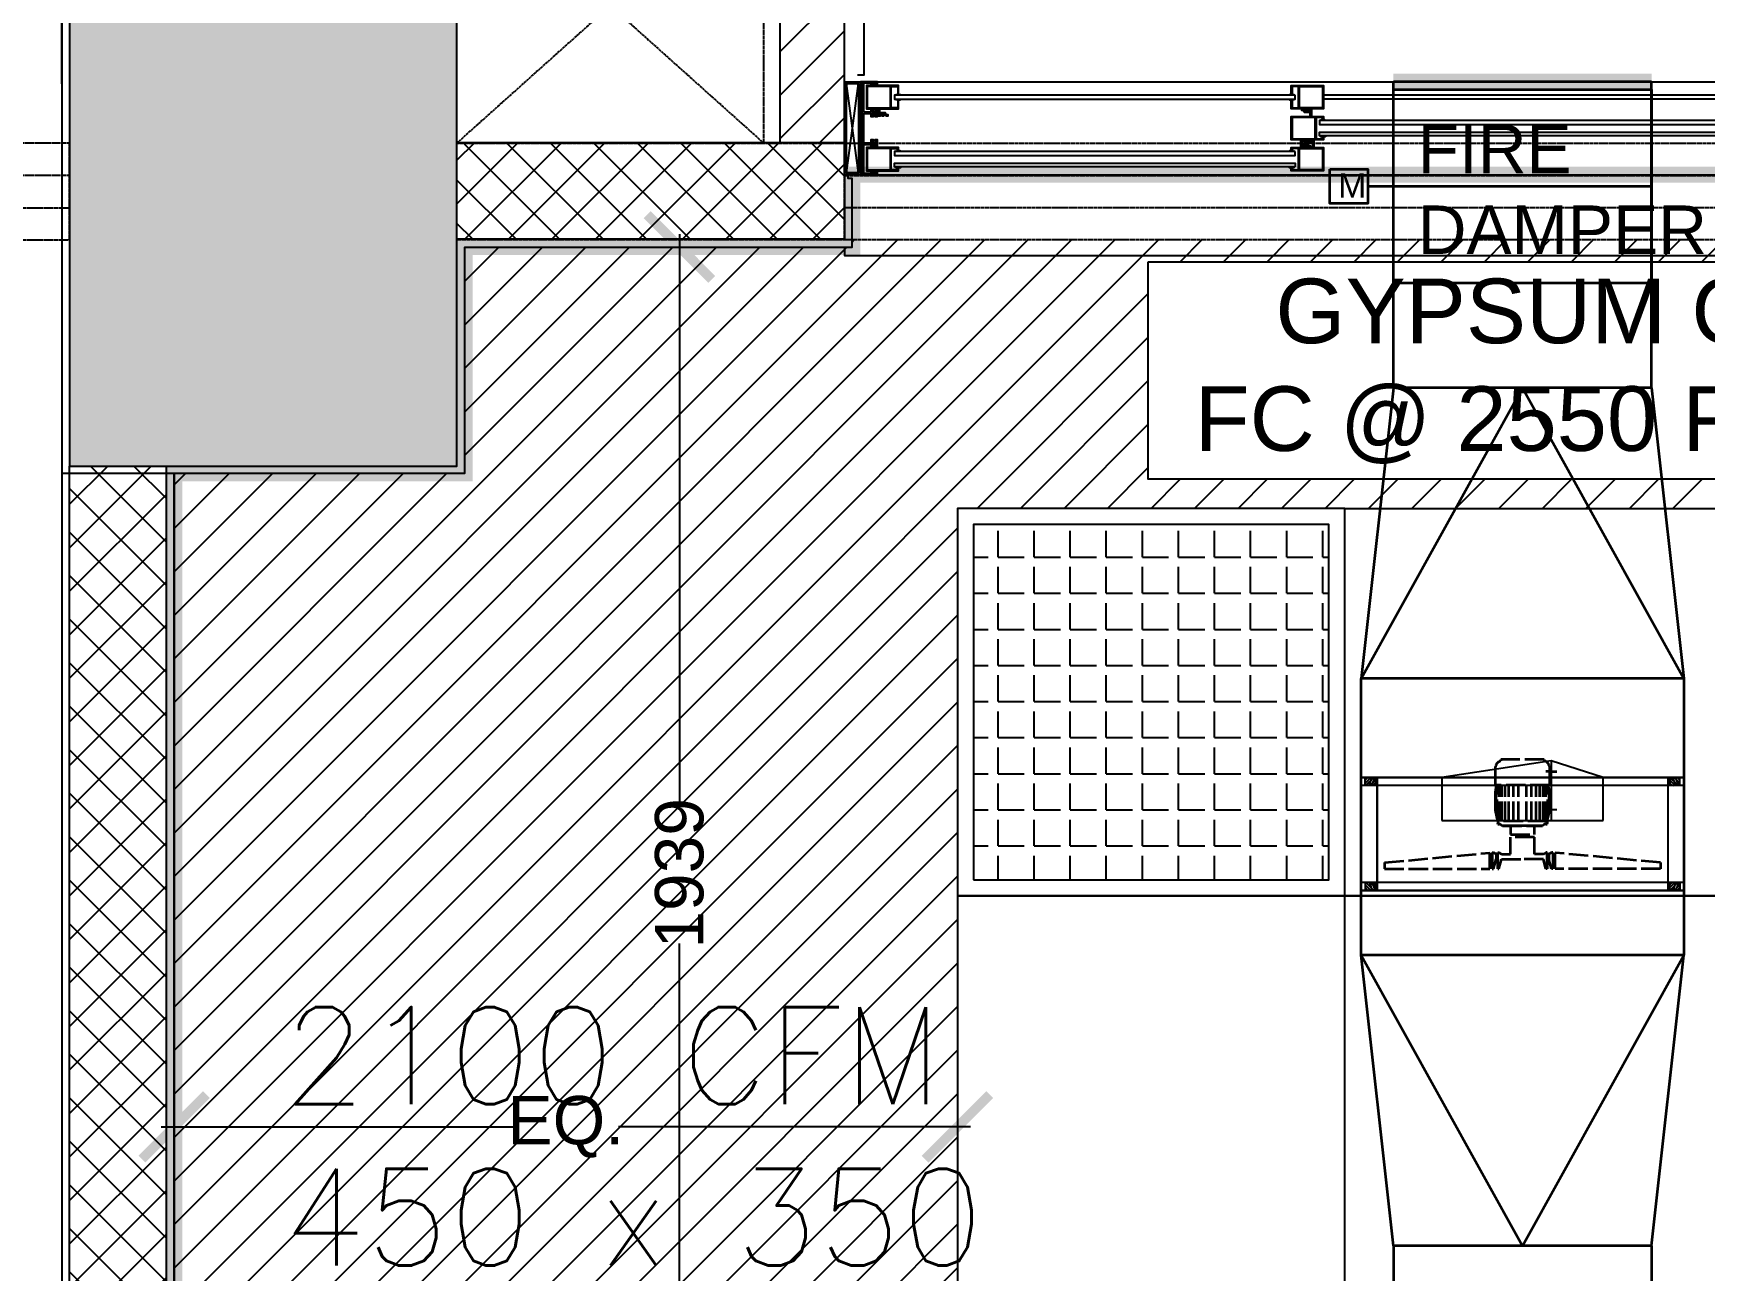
# Model space of a CAD drawing. Header units: millimetres. Extents: x -661525 to 498941, y 282148 to 1359693.
# Drawn here: x -253096 to -250508, y 674326 to 676241 of the extents above; entities that cross this region are included whole.
import ezdxf

# ---------------------------------------------------------------- set-up
doc = ezdxf.new("R2010")
doc.units = ezdxf.units.MM
doc.header["$LTSCALE"] = 2.5
doc.header["$PDMODE"] = 35
doc.header["$PDSIZE"] = 15
doc.linetypes.add('ACAD_ISO02W100', pattern=[15, 12, -3])
doc.linetypes.add('CENTER', pattern=[2, 1.25, -0.25, 0.25, -0.25])
doc.layers.get('0').update_dxf_attribs({"linetype": 'CONTINUOUS'})
doc.layers.get('DEFPOINTS').update_dxf_attribs({"linetype": 'CONTINUOUS'})
for name, color, linetype in [('A-ALU-SECTION', 11, 'CONTINUOUS'), ('A-ANNO-GRID', 5, 'CENTER'), ('A-COLS', 7, 'CONTINUOUS'), ('A-COLS-PATT', 252, 'CONTINUOUS'), ('A-ELEV', 8, 'CONTINUOUS'), ('A-ELEV-MEDM', 34, 'CONTINUOUS'), ('A-ELEV-THIN', 8, 'CONTINUOUS'), ('A-GLAZ', 5, 'CONTINUOUS'), ('A-WALL', 8, 'CONTINUOUS'), ('A-WALL-1', 8, 'CONTINUOUS'), ('A-WALL-2', 8, 'CONTINUOUS'), ('A-WALL-JAMB', 11, 'CONTINUOUS'), ('A-WALL-PATT-125', 8, 'CONTINUOUS'), ('A-WALL-PATT-150', 8, 'CONTINUOUS'), ('A-WALL-PLAS', 8, 'CONTINUOUS'), ('CEILING', 11, 'CONTINUOUS'), ('I-SECT', 3, 'CONTINUOUS'), ('v-ac ex.-fa fan', 91, 'CONTINUOUS'), ('v-ex. duct', 30, 'CONTINUOUS'), ('v-grill', 3, 'CONTINUOUS')]:
    doc.layers.add(name, color=color, linetype=linetype)
doc.layers.add('area', color=5, linetype='CONTINUOUS', plot=False)
for name, color, linetype, lineweight in [('V-ac fa duct', 51, 'CONTINUOUS', 35), ('v-ac fd', 1, 'CONTINUOUS', 35), ('v-ac smoke ex-fa fan', 1, 'CONTINUOUS', 35), ('V-ac-fa-ex fan', 92, 'CONTINUOUS', 35), ('VEMCPL-PA', 4, 'CONTINUOUS', 35), ('Wall - Stone Hatch', 252, 'CONTINUOUS', 13)]:
    doc.layers.add(name, color=color, linetype=linetype, lineweight=lineweight)
doc.styles.add('ARIAL', font='arial.ttf')
doc.styles.add('COMPLEX', font='complex.shx', dxfattribs={"width": 0.8})
doc.styles.add('ROMAND', font='ROMAND')
doc.styles.add('ROMANS', font='romans.shx', dxfattribs={"height": 125})
doc.linetypes.add('ZIGZAG', pattern='A,0.0001,-0.2,[131,ltypeshp.shx,S=0.2,R=0,X=-0.2,Y=0],-0.4,[131,ltypeshp.shx,S=0.2,R=180,X=0.2,Y=0],-0.2', length=0.8001)
doc.dimstyles.new('TICK100', dxfattribs={"dimtxt": 250, "dimasz": 200, "dimexe": 150, "dimexo": 10, "dimgap": 50, "dimtad": 0, "dimdec": 0, "dimrnd": 5, "dimzin": 1, "dimdsep": 46, "dimtxsty": 'COMPLEX', "dimblk1": 'ARCHTICK', "dimblk2": 'ARCHTICK', "dimsah": 1, "dimcen": 0.09375, "dimdle": 150, "dimclrd": 11, "dimclre": 11, "dimclrt": 7, "dimadec": 0, "dimazin": 0, "dimtfac": 1, "dimtdec": 0, "dimtofl": 0, "dimtmove": 0, "dimatfit": 3, "dimldrblk": 'OPEN90', "dimfxl": 1, "dimtolj": 1, "dimtzin": 1, "dimarcsym": 0})
pattern_1 = [(45, (95585.91, -106094.97), (-33.6759605, 33.6759605), []), (135, (95585.91, -106094.97), (-33.6759605, -33.6759605), [])]

# ---------------------------------------------------------------- blocks, each defined once
blk = doc.blocks.new('_ARCHTICK')
at = {"color": 0, "linetype": 'ByBlock', "const_width": 0.15}
blk.add_lwpolyline([(-0.5, -0.5), (0.5, 0.5)], dxfattribs=at)
blk = doc.blocks.new('*D352')
at = {"layer": 'DEFPOINTS', "color": 0, "transparency": 16777216}
for p in [(-245039.7, 676510.7), (-252889.7, 674954.6), (-245039.7, 674954.6)]:
    blk.add_point(p, dxfattribs=at)
at = {"layer": 'VEMCPL-PA', "color": 8, "lineweight": -2, "transparency": 16777216}
for p, q in [((-252889.7, 676410.7), (-252889.7, 676530.7)), ((-245039.7, 676410.7), (-245039.7, 676530.7)), ((-252909.7, 676510.7), (-249049.3, 676510.7)), ((-245019.7, 676510.7), (-248900.8, 676510.7))]:
    blk.add_line(p, q, dxfattribs=at)
at = {"layer": 'VEMCPL-PA', "color": 8, "lineweight": -2, "transparency": 16777216, "xscale": 40, "yscale": 40, "zscale": 40, "rotation": 180}
blk.add_blockref('_ARCHTICK', (-252889.7, 676510.7), dxfattribs=at)
at = {"layer": 'VEMCPL-PA', "color": 8, "lineweight": -2, "transparency": 16777216, "xscale": 40, "yscale": 40, "zscale": 40}
blk.add_blockref('_ARCHTICK', (-245039.7, 676510.7), dxfattribs=at)
at = {"layer": 'VEMCPL-PA', "color": 1, "transparency": 16777216, "insert": (-248975.1, 676510.7), "char_height": 50, "attachment_point": 5, "style": 'ARIAL'}
blk.add_mtext('\\A1;7850', dxfattribs=at)
blk = doc.blocks.new('key')
h = blk.add_hatch(color=252)
h.dxf.hatch_style = 1
h.paths.add_polyline_path([(3380141, 685893.5), (3379541, 685893.5), (3379541, 685093.5), (3380141, 685093.5)])
at = {"color": 252}
for points in [[(3380741, 685593.5), (3380741, 686143.5), (3379541, 686143.5), (3379541, 685893.5), (3379666, 685893.5), (3379666, 686018.5), (3380616, 686018.5), (3380616, 685593.5), (3380741, 685593.5)], [(3380141, 686018.5), (3380616, 685593.5), (3380141, 685593.5), (3380616, 686018.5)]]:
    blk.add_lwpolyline(points, dxfattribs=at)
for points in [[(3380141, 685893.5), (3379541, 685893.5), (3379541, 685093.5), (3380141, 685093.5)], [(3377316, 685443.5), (3379541, 685443.5), (3379541, 685593.5), (3377316, 685593.5)], [(3380741, 685443.5), (3380141, 685443.5), (3380141, 685593.5), (3380741, 685593.5)], [(3383541, 685443.5), (3380741, 685443.5), (3380741, 685593.5), (3383541, 685593.5)], [(3379541, 685543.5), (3377316, 685543.5), (3377316, 685493.5), (3379541, 685493.5)], [(3380741, 685543.5), (3383541, 685543.5), (3383541, 685493.5), (3380741, 685493.5)]]:
    blk.add_lwpolyline(points, close=True, dxfattribs=at)
blk = doc.blocks.new('*D460')
at = {"layer": 'CEILING', "color": 8, "lineweight": -2}
for p, q in [((-252897.7, 674548.3), (-252352.8, 674548.3)), ((-252877.7, 674551.2), (-252877.7, 674528.3)), ((-251644.7, 674548.3), (-252189.7, 674548.3)), ((-251664.7, 674551.2), (-251664.7, 674528.3))]:
    blk.add_line(p, q, dxfattribs=at)
at = {"layer": 'DEFPOINTS', "color": 0}
for p in [(-252877.7, 674551.2), (-251664.7, 674551.2), (-251664.7, 674548.3)]:
    blk.add_point(p, dxfattribs=at)
at = {"layer": 'CEILING', "color": 8, "lineweight": -2, "xscale": 100, "yscale": 100, "zscale": 100, "rotation": 180}
blk.add_blockref('_ARCHTICK', (-252877.7, 674548.3), dxfattribs=at)
at = {"layer": 'CEILING', "color": 8, "lineweight": -2, "xscale": 100, "yscale": 100, "zscale": 100}
blk.add_blockref('_ARCHTICK', (-251664.7, 674548.3), dxfattribs=at)
at = {"layer": 'CEILING', "color": 1, "insert": (-252271.2, 674548.3), "char_height": 75, "attachment_point": 5, "style": 'ARIAL'}
blk.add_mtext('\\A1;EQ.', dxfattribs=at)
blk = doc.blocks.new('*D462')
at = {"layer": 'CEILING', "color": 8, "lineweight": -2}
for p, q in [((-252095.1, 675930.2), (-252095.1, 675049.1)), ((-252127.7, 675910.2), (-252075.1, 675910.2)), ((-252095.1, 673951.3), (-252095.1, 674832.3)), ((-252127.7, 673971.3), (-252075.1, 673971.3))]:
    blk.add_line(p, q, dxfattribs=at)
at = {"layer": 'DEFPOINTS', "color": 0}
for p in [(-252127.7, 675910.2), (-252127.7, 673971.3), (-252095.1, 673971.3)]:
    blk.add_point(p, dxfattribs=at)
at = {"layer": 'CEILING', "color": 8, "lineweight": -2, "xscale": 100, "yscale": 100, "zscale": 100}
for p, rotation in [((-252095.1, 675910.2), 90), ((-252095.1, 673971.3), 270)]:
    blk.add_blockref('_ARCHTICK', p, dxfattribs=dict(at, rotation=rotation))
at = {"layer": 'CEILING', "color": 1, "insert": (-252095.1, 674940.7), "char_height": 75, "attachment_point": 5, "rotation": 90, "style": 'ARIAL'}
blk.add_mtext('\\A1;1939', dxfattribs=at)
blk = doc.blocks.new('LIGHTS')
at = {"layer": 'CEILING', "transparency": 33554687}
h = blk.add_hatch(dxfattribs=at)
h.set_pattern_fill('ANGLE', color=40, scale=8)
h.set_pattern_definition([(0, (-357159.19, 594292.36), (0, 55.88), [40.64, -15.24]), (90, (-357159.19, 594292.36), (-55.88, 3e-15), [40.64, -15.24])])
h.paths.add_polyline_path([(-357709.2, 594292.4), (-357159.2, 594292.4), (-357159.2, 594842.4), (-357709.2, 594842.4)])
at = {"layer": 'CEILING', "color": 40}
for points in [[(-357734.2, 594267.4), (-357134.2, 594267.4), (-357134.2, 594867.4), (-357734.2, 594867.4)], [(-357709.2, 594292.4), (-357159.2, 594292.4), (-357159.2, 594842.4), (-357709.2, 594842.4)]]:
    blk.add_lwpolyline(points, close=True, dxfattribs=at)
blk = doc.blocks.new('w02-144')
at = {"layer": 'Wall - Stone Hatch'}
h = blk.add_hatch(dxfattribs=at)
h.set_pattern_fill('ANSI36', color=8, scale=0.8, style=0)
h.set_pattern_definition([(45, (314442.9868, 1020337.6334), (1.3470384, 4.9391409), [6.35, -1.27, 0, -1.27])])
h.paths.add_polyline_path([(317590.8, 1012096.7), (317590.8, 1012234.7), (317571.8, 1012234.7), (317571.8, 1012096.7)], flags=16)
h.paths.add_polyline_path([(317593.8, 1012093.7), (317593.8, 1012237.7), (317568.8, 1012237.7), (317568.8, 1012093.7)])
at = {"layer": 'A-ALU-SECTION', "color": 8}
for points in [[(317652.8, 1012227), (317651.4, 1012227), (317651.4, 1012230.3), (317641.4, 1012230.3), (317641.4, 1012197.1), (317651.4, 1012197.1), (317651.4, 1012200.3), (317652.8, 1012200.3), (317652.8, 1012195.7), (317602.8, 1012195.7), (317602.8, 1012231.7), (317652.8, 1012231.7), (317652.8, 1012227)], [(317640, 1012197.1), (317604.2, 1012197.1), (317604.2, 1012230.3), (317640, 1012230.3), (317640, 1012197.1)], [(318260.8, 1012227), (318262.2, 1012227), (318262.2, 1012230.3), (318272.2, 1012230.3), (318272.2, 1012197.1), (318262.2, 1012197.1), (318262.2, 1012200.3), (318260.8, 1012200.3), (318260.8, 1012195.7), (318294.1, 1012195.7), (318294.1, 1012189.5), (318285.2, 1012189.5), (318283.2, 1012186.5), (318281, 1012186.5), (318281, 1012184.7), (318284.2, 1012184.7), (318286.2, 1012187.7), (318287.9, 1012187.7), (318287.9, 1012184.7), (318290.7, 1012184.7), (318290.7, 1012186.5), (318289.7, 1012186.5), (318289.7, 1012187.7), (318294.1, 1012187.7), (318294.1, 1012186.5), (318292.7, 1012186.5), (318292.7, 1012184.7), (318295.9, 1012184.7), (318295.9, 1012195.7), (318310.8, 1012195.7), (318310.8, 1012231.7), (318260.8, 1012231.7), (318260.8, 1012227)], [(318273.6, 1012197.1), (318309.4, 1012197.1), (318309.4, 1012230.3), (318273.6, 1012230.3), (318273.6, 1012197.1)], [(318310.8, 1012152.3), (318309.4, 1012152.3), (318309.4, 1012149.1), (318299.4, 1012149.1), (318299.4, 1012182.3), (318309.4, 1012182.3), (318309.4, 1012179), (318310.8, 1012179), (318310.8, 1012183.7), (318277.5, 1012183.7), (318277.5, 1012189.9), (318286.3, 1012189.9), (318288.3, 1012192.9), (318290.6, 1012192.9), (318290.6, 1012194.7), (318287.3, 1012194.7), (318285.3, 1012191.7), (318283.7, 1012191.7), (318283.7, 1012194.7), (318280.9, 1012194.7), (318280.9, 1012192.9), (318281.9, 1012192.9), (318281.9, 1012191.7), (318277.5, 1012191.7), (318277.5, 1012192.9), (318278.9, 1012192.9), (318278.9, 1012194.7), (318275.7, 1012194.7), (318275.7, 1012183.7), (318260.8, 1012183.7), (318260.8, 1012147.7), (318290.2, 1012147.7), (318290.2, 1012141.5), (318281.4, 1012141.5), (318279.4, 1012138.5), (318277.1, 1012138.5), (318277.1, 1012136.7), (318280.3, 1012136.7), (318282.3, 1012139.7), (318284, 1012139.7), (318284, 1012136.7), (318286.8, 1012136.7), (318286.8, 1012138.5), (318285.8, 1012138.5), (318285.8, 1012139.7), (318290.2, 1012139.7), (318290.2, 1012138.5), (318288.8, 1012138.5), (318288.8, 1012136.7), (318292, 1012136.7), (318292, 1012147.7), (318310.8, 1012147.7), (318310.8, 1012152.3)], [(318298, 1012149.1), (318262.2, 1012149.1), (318262.2, 1012182.3), (318298, 1012182.3), (318298, 1012149.1)], [(317652.8, 1012122), (317651.4, 1012122), (317651.4, 1012134.3), (317641.4, 1012134.3), (317641.4, 1012101.1), (317651.4, 1012101.1), (317651.4, 1012113.3), (317652.8, 1012113.3), (317652.8, 1012099.7), (317602.8, 1012099.7), (317602.8, 1012135.7), (317621.6, 1012135.7), (317621.6, 1012146.7), (317624.8, 1012146.7), (317624.8, 1012144.9), (317623.4, 1012144.9), (317623.4, 1012143.7), (317627.8, 1012143.7), (317627.8, 1012144.9), (317626.8, 1012144.9), (317626.8, 1012146.7), (317629.6, 1012146.7), (317629.6, 1012143.7), (317631.2, 1012143.7), (317633.2, 1012146.7), (317636.5, 1012146.7), (317636.5, 1012144.9), (317634.2, 1012144.9), (317632.2, 1012141.9), (317623.4, 1012141.9), (317623.4, 1012135.7), (317652.8, 1012135.7), (317652.8, 1012122)], [(317640, 1012101.1), (317604.2, 1012101.1), (317604.2, 1012134.3), (317640, 1012134.3), (317640, 1012101.1)], [(318260.8, 1012122), (318262.2, 1012122), (318262.2, 1012134.3), (318272.2, 1012134.3), (318272.2, 1012101.1), (318262.2, 1012101.1), (318262.2, 1012113.3), (318260.8, 1012113.3), (318260.8, 1012099.7), (318310.8, 1012099.7), (318310.8, 1012135.7), (318260.8, 1012135.7), (318260.8, 1012122)], [(318273.6, 1012101.1), (318309.4, 1012101.1), (318309.4, 1012134.3), (318273.6, 1012134.3), (318273.6, 1012101.1)]]:
    blk.add_lwpolyline(points, dxfattribs=at)
blk.add_lwpolyline([(318267, 1012114.7), (317646.6, 1012114.7), (317646.6, 1012120.7), (318267, 1012120.7)], close=True, dxfattribs=at)
at = {"layer": 'A-ELEV-MEDM', "color": 8}
for centre, start, end in [((317649.4, 1012225.7), 359.7081, 180.2928), ((317652.1, 1012225.7), 359.1234, 180.8775), ((317654.8, 1012225.7), 359.1234, 180.8775), ((318258.8, 1012225.7), 359.1225, 180.8766), ((318261.5, 1012225.7), 359.1225, 180.8766), ((318264.2, 1012225.7), 359.7072, 180.2919), ((317649.4, 1012201.7), 179.7081, 0.2928), ((317652.1, 1012201.7), 179.1234, 0.8775), ((317654.8, 1012201.7), 179.1234, 0.8775), ((318258.8, 1012201.7), 179.1225, 0.8766), ((318261.5, 1012201.7), 179.1225, 0.8766), ((318264.2, 1012201.7), 179.7072, 0.2919), ((318307.4, 1012177.7), 359.7081, 180.2928), ((318310.1, 1012177.7), 359.1234, 180.8775), ((318312.8, 1012177.7), 359.1234, 180.8775), ((318307.4, 1012153.7), 179.7081, 0.2928), ((318310.1, 1012153.7), 179.1234, 0.8775), ((318312.8, 1012153.7), 179.1234, 0.8775), ((317649.4, 1012120.6), 359.7081, 180.2928), ((317652.1, 1012120.7), 359.1234, 180.8775), ((317654.8, 1012120.7), 359.1234, 180.8775), ((318258.8, 1012120.7), 359.1225, 180.8766), ((318261.5, 1012120.7), 359.1225, 180.8766), ((318264.2, 1012120.6), 359.7072, 180.2919), ((317649.4, 1012114.7), 179.7072, 0.2919), ((317652.1, 1012114.7), 179.1225, 0.8766), ((317654.8, 1012114.7), 179.1225, 0.8766), ((318258.8, 1012114.7), 179.1234, 0.8775), ((318261.5, 1012114.7), 179.1234, 0.8775), ((318264.2, 1012114.7), 179.7081, 0.2928)]:
    blk.add_arc(centre, 1.34, start, end, dxfattribs=at)
at = {"layer": 'A-ELEV-THIN', "color": 8}
for p, q in [((317590.8, 1012234.7), (317571.8, 1012096.7)), ((317571.8, 1012234.7), (317590.8, 1012096.7)), ((317619.8, 1012237.7), (320317.8, 1012237.7)), ((319626.8, 1012120.7), (318310.8, 1012120.7)), ((319626.8, 1012114.7), (318310.8, 1012114.7)), ((317619.8, 1012093.7), (320317.8, 1012093.7))]:
    blk.add_line(p, q, dxfattribs=at)
at = {"layer": 'A-GLAZ', "color": 4}
for points in [[(318267, 1012225.7), (317646.6, 1012225.7), (317646.6, 1012219.7), (318267, 1012219.7)], [(318267, 1012201.7), (317646.6, 1012201.7), (317646.6, 1012207.7), (318267, 1012207.7)], [(318925, 1012177.7), (318304.6, 1012177.7), (318304.6, 1012171.7), (318925, 1012171.7)], [(318925, 1012153.7), (318304.6, 1012153.7), (318304.6, 1012159.7), (318925, 1012159.7)]]:
    blk.add_lwpolyline(points, close=True, dxfattribs=at)
at = {"layer": 'A-WALL-JAMB', "color": 8}
blk.add_lwpolyline([(317593.8, 1012093.7), (317593.8, 1012237.7), (317568.8, 1012237.7), (317568.8, 1012093.7), (317593.8, 1012093.7)], dxfattribs=at)
blk.add_lwpolyline([(317590.8, 1012096.7), (317590.8, 1012234.7), (317571.8, 1012234.7), (317571.8, 1012096.7)], close=True, dxfattribs=at)
at = {"layer": 'I-SECT', "color": 8}
blk.add_lwpolyline([(317598.8, 1012140.7), (317598.8, 1012095.7), (317609.8, 1012095.7), (317609.8, 1012099.7), (317613.8, 1012099.7), (317613.8, 1012097.7), (317611.8, 1012097.7), (317611.8, 1012095.7), (317617.8, 1012095.7), (317617.8, 1012097.7), (317615.8, 1012097.7), (317615.8, 1012099.7), (317619.8, 1012099.7), (317619.8, 1012093.7), (317593.8, 1012093.7), (317593.8, 1012095.7), (317596.8, 1012095.7), (317596.8, 1012140.7), (317593.8, 1012140.7), (317593.8, 1012142.7), (317596.8, 1012142.7), (317596.8, 1012188.7), (317593.8, 1012188.7), (317593.8, 1012190.7), (317596.8, 1012190.7), (317596.8, 1012235.7), (317593.8, 1012235.7), (317593.8, 1012237.7), (317619.8, 1012237.7), (317619.8, 1012231.7), (317615.8, 1012231.7), (317615.8, 1012233.7), (317617.8, 1012233.7), (317617.8, 1012235.7), (317611.8, 1012235.7), (317611.8, 1012233.7), (317613.8, 1012233.7), (317613.8, 1012231.7), (317609.8, 1012231.7), (317609.8, 1012235.7), (317598.8, 1012235.7), (317598.8, 1012190.7), (317609.8, 1012190.7), (317609.8, 1012195.7), (317613.8, 1012195.7), (317613.8, 1012193.7), (317611.8, 1012193.7), (317611.8, 1012190.7), (317617.8, 1012190.7), (317617.8, 1012193.7), (317615.8, 1012193.7), (317615.8, 1012195.7), (317619.8, 1012195.7), (317619.8, 1012183.7), (317615.8, 1012183.7), (317615.8, 1012185.7), (317617.8, 1012185.7), (317617.8, 1012188.7), (317611.8, 1012188.7), (317611.8, 1012185.7), (317613.8, 1012185.7), (317613.8, 1012183.7), (317609.8, 1012183.7), (317609.8, 1012188.7), (317598.8, 1012188.7), (317598.8, 1012142.7), (317609.8, 1012142.7), (317609.8, 1012147.7), (317613.8, 1012147.7), (317613.8, 1012145.7), (317611.8, 1012145.7), (317611.8, 1012142.7), (317617.8, 1012142.7), (317617.8, 1012145.7), (317615.8, 1012145.7), (317615.8, 1012147.7), (317619.8, 1012147.7), (317619.8, 1012135.7), (317615.8, 1012135.7), (317615.8, 1012137.7), (317617.8, 1012137.7), (317617.8, 1012140.7), (317611.8, 1012140.7), (317611.8, 1012137.7), (317613.8, 1012137.7), (317613.8, 1012135.7), (317609.8, 1012135.7), (317609.8, 1012140.7), (317598.8, 1012140.7)], dxfattribs=at)
blk = doc.blocks.new('fa 450mm')
at = {"layer": 'v-ac ex.-fa fan', "linetype": 'Continuous', "ltscale": 0.2}
for p, q in [((0, 0), (-169.7, -25.8)), ((80.6, -25.7), (0, 0)), ((0, 0), (0, -92.4)), ((-169.7, -25.8), (-169.7, -92.4)), ((80.6, -92.4), (80.6, -25.7)), ((0, -75.6), (8.5, -75.6)), ((-169.7, -92.4), (80.6, -92.4))]:
    blk.add_line(p, q, dxfattribs=at)
at = {"layer": 'v-ac ex.-fa fan'}
for p, q in [((-294.6, -25.8), (205.4, -25.7)), ((205.4, -25.7), (-294.6, -25.8)), ((205.4, -25.7), (-294.6, -25.7)), ((-294.6, -36.9), (-294.6, -25.8)), ((-288.2, -30.1), (-283.9, -25.7)), ((-288.2, -34.5), (-279.4, -25.7)), ((-288.2, -38.2), (-288.2, -25.7)), ((-288.2, -38.2), (-288.2, -25.7)), ((-288.2, -25.7), (-272.7, -25.7)), ((-286.1, -36.9), (-275, -25.7)), ((-281.7, -36.9), (-277.2, -25.7)), ((-277.2, -36.9), (-272.8, -25.7)), ((-272.7, -25.7), (-272.7, -38.2)), ((-269.6, -25.7), (-269.6, -200.8)), ((-269.6, -200.8), (-269.6, -25.7)), ((-269.6, -25.7), (-269.6, -25.7)), ((180.4, -25.7), (180.4, -200.8)), ((180.4, -25.7), (180.4, -25.7)), ((199.1, -25.7), (183.5, -25.7)), ((183.5, -25.7), (183.5, -38.2)), ((194.8, -36.9), (183.6, -25.7)), ((192.5, -36.9), (188.1, -25.7)), ((199.1, -34.5), (190.3, -25.7)), ((197, -36.9), (192.6, -25.7)), ((199.1, -30.1), (194.8, -25.7)), ((199.1, -38.2), (199.1, -25.7)), ((199.1, -38.2), (199.1, -25.7)), ((205.4, -36.9), (205.4, -25.8)), ((205.4, -38.2), (-294.6, -38.2)), ((-294.5, -36.9), (-294.5, -38.2)), ((-287.5, -38.2), (-286.1, -36.9)), ((-283, -38.2), (-281.7, -36.9)), ((-280.8, -38.2), (-279.5, -36.9)), ((-279.5, -36.9), (-272.7, -30.1)), ((-278.6, -38.2), (-277.2, -36.9)), ((-276.4, -38.2), (-275, -36.9)), ((-275, -36.9), (-272.7, -34.5)), ((190.3, -36.9), (183.5, -30.1)), ((185.9, -36.9), (183.5, -34.5)), ((187.2, -38.2), (185.9, -36.9)), ((189.5, -38.2), (194.8, -36.9)), ((191.7, -38.2), (190.3, -36.9)), ((193.9, -38.2), (192.5, -36.9)), ((198.4, -38.2), (197, -36.9)), ((205.4, -36.9), (205.4, -38.2)), ((205.4, -188.3), (-294.6, -188.3)), ((-294.6, -189.6), (-294.6, -200.8)), ((-294.6, -200.8), (205.4, -200.8)), ((205.4, -200.8), (-294.6, -200.8)), ((205.4, -200.8), (-294.6, -200.8)), ((-294.5, -189.6), (-294.5, -188.3)), ((-288.2, -188.3), (-288.2, -200.8)), ((-288.2, -188.3), (-288.2, -200.8)), ((-288.2, -192), (-279.4, -200.8)), ((-288.2, -196.4), (-283.9, -200.8)), ((-288.2, -200.8), (-272.7, -200.8)), ((-287.5, -188.3), (-286.1, -189.6)), ((-286.1, -189.6), (-275, -200.8)), ((-283, -188.3), (-281.7, -189.6)), ((-281.7, -189.6), (-277.2, -200.8)), ((-280.8, -188.3), (-279.5, -189.6)), ((-279.5, -189.6), (-272.7, -196.4)), ((-278.6, -188.3), (-277.2, -189.6)), ((-277.2, -189.6), (-272.8, -200.8)), ((-276.4, -188.3), (-275, -189.6)), ((-275, -189.6), (-272.7, -192)), ((-272.7, -200.8), (-272.7, -188.3)), ((-269.6, -200.8), (-269.6, -200.8)), ((180.4, -200.8), (180.4, -200.8)), ((183.5, -200.8), (183.5, -188.3)), ((190.3, -189.6), (183.5, -196.4)), ((185.9, -189.6), (183.5, -192)), ((199.1, -200.8), (183.5, -200.8)), ((194.8, -189.6), (183.6, -200.8)), ((187.2, -188.3), (185.9, -189.6)), ((192.5, -189.6), (188.1, -200.8)), ((189.5, -188.3), (194.8, -189.6)), ((191.7, -188.3), (190.3, -189.6)), ((199.1, -192), (190.3, -200.8)), ((193.9, -188.3), (192.5, -189.6)), ((197, -189.6), (192.6, -200.8)), ((199.1, -196.4), (194.8, -200.8)), ((198.4, -188.3), (197, -189.6)), ((199.1, -188.3), (199.1, -200.8)), ((199.1, -188.3), (199.1, -200.8)), ((205.4, -189.6), (205.4, -188.3)), ((205.4, -189.6), (205.4, -200.8))]:
    blk.add_line(p, q, dxfattribs=at)
at = {"layer": 'v-ac smoke ex-fa fan', "color": 5, "linetype": 'ACAD_ISO02W100'}
for p, q in [((-78.2, 1.9), (-78.2, 0)), ((-11, 1.9), (-78.2, 1.9)), ((-11, 1.9), (-78.2, 1.9)), ((-11, 1.9), (-11, 0)), ((-86.6, -37.8), (-86.6, -9.6)), ((-2.5, -37.8), (-2.5, -9.6)), ((-86.6, -48.8), (-84.6, -37.8)), ((-2.5, -37.8), (-86.6, -37.8)), ((-86.6, -76.4), (-86.6, -48.8)), ((-86.6, -76.4), (-86.6, -48.8)), ((-2.5, -48.8), (-4.6, -37.8)), ((-2.5, -76.4), (-2.5, -48.8)), ((-2.5, -76.4), (-2.5, -48.8)), ((-82.9, -93.3), (-86.6, -76.4)), ((-6.3, -93.3), (-2.5, -76.4)), ((-82.9, -93.3), (-82.9, -97.1)), ((-6.3, -93.3), (-82.9, -93.3)), ((-82.9, -97.1), (-80.2, -97.1)), ((-82.9, -97.1), (-80.2, -97.1)), ((-82.7, -97.1), (-80.4, -97.1)), ((-82.7, -97.1), (-80.4, -97.1)), ((-82.7, -98.1), (-82.7, -97.2)), ((-82.7, -98.1), (-82.7, -97.2)), ((-82.4, -98.2), (-80.7, -98.2)), ((-82.1, -98.1), (-82.1, -97.2)), ((-81, -98.1), (-81, -97.2)), ((-80.4, -98.1), (-80.4, -97.2)), ((-80.2, -97.1), (-75.8, -100.8)), ((-75.8, -100.8), (-13.4, -100.8)), ((-13.4, -100.8), (-75.8, -100.8)), ((-25.8, -100.8), (-63.4, -100.8)), ((-63.4, -100.8), (-63.4, -114.4)), ((-25.8, -114.4), (-25.8, -100.8)), ((-9, -97.1), (-13.4, -100.8)), ((-6.3, -97.1), (-9, -97.1)), ((-6.5, -97.1), (-8.7, -97.1)), ((-6.5, -97.1), (-8.7, -97.1)), ((-8.7, -98.1), (-8.7, -97.2)), ((-6.8, -98.2), (-8.5, -98.2)), ((-8.2, -98.1), (-8.2, -97.2)), ((-7.1, -98.1), (-7.1, -97.2)), ((-6.5, -98.1), (-6.5, -97.2)), ((-6.5, -98.1), (-6.5, -97.2)), ((-6.3, -93.3), (-6.3, -97.1)), ((-63.4, -114.4), (-25.8, -114.4)), ((-63.4, -144.7), (-63.4, -118.2)), ((-25.8, -118.2), (-63.4, -118.2)), ((-54, -118.2), (-54, -114.4)), ((-25.8, -118.2), (-44.6, -118.2)), ((-25.8, -118.2), (-44.6, -118.2)), ((-35.2, -118.2), (-35.2, -114.4)), ((-25.8, -144.7), (-25.8, -118.2)), ((-258.4, -157.7), (-95.3, -142.4)), ((-95.3, -167.3), (-95.3, -142.4)), ((-95.3, -145.7), (-91.5, -145.7)), ((-91.5, -154.3), (-95.3, -154.3)), ((-91.5, -142.1), (-89.3, -142.1)), ((-91.5, -142.1), (-89.3, -142.1)), ((-91.5, -142.1), (-89.3, -142.1)), ((-91.5, -142.1), (-91.5, -167.3)), ((-85.5, -144.7), (-89.3, -142.1)), ((-89.3, -167.3), (-85.5, -152.2)), ((-82.9, -154.3), (-85.9, -154.3)), ((-85.5, -144.7), (-85.5, -152.2)), ((-85.5, -145.7), (-83.2, -145.7)), ((-83.2, -144.7), (-82.9, -142.1)), ((-83.2, -144.7), (-83.2, -152.2)), ((-83.2, -152.2), (-82.9, -167.3)), ((-82.9, -142.1), (-81, -142.1)), ((-82.9, -142.1), (-81, -142.1)), ((-82.9, -142.1), (-81, -142.1)), ((-82.9, -167.3), (-82.9, -142.1)), ((-77.2, -144.7), (-81, -142.1)), ((-81, -167.3), (-77.2, -152.2)), ((-77.2, -144.7), (-63.4, -144.7)), ((-77.2, -152.2), (-44.6, -152.2)), ((-11.9, -152.2), (-44.6, -152.2)), ((-11.9, -144.7), (-25.8, -144.7)), ((-11.9, -144.7), (-8.2, -142.1)), ((-8.2, -167.3), (-11.9, -152.2)), ((-6.3, -142.1), (-8.2, -142.1)), ((-6.3, -142.1), (-8.2, -142.1)), ((-6.3, -142.1), (-8.2, -142.1)), ((-6.3, -167.3), (-6.3, -142.1)), ((-5.9, -144.7), (-6.3, -142.1)), ((-5.9, -152.2), (-6.3, -167.3)), ((-6.3, -154.3), (-3.3, -154.3)), ((-5.9, -144.7), (-5.9, -152.2)), ((-3.6, -145.7), (-5.9, -145.7)), ((-3.6, -144.7), (0.1, -142.1)), ((-3.6, -144.7), (-3.6, -152.2)), ((0.1, -167.3), (-3.6, -152.2)), ((2.4, -142.1), (0.1, -142.1)), ((2.4, -142.1), (0.1, -142.1)), ((2.4, -142.1), (0.1, -142.1)), ((2.4, -142.1), (2.4, -167.3)), ((6.2, -145.7), (2.4, -145.7)), ((2.4, -154.3), (6.2, -154.3)), ((169.3, -157.7), (6.2, -142.4)), ((6.2, -167.3), (6.2, -142.4)), ((-258.4, -157.7), (-258.4, -167.3)), ((-258.4, -167.3), (-95.3, -167.3)), ((-91.5, -167.3), (-89.3, -167.3)), ((-82.9, -167.3), (-81, -167.3)), ((-6.3, -167.3), (-8.2, -167.3)), ((2.4, -167.3), (0.1, -167.3)), ((169.3, -167.3), (6.2, -167.3)), ((169.3, -157.7), (169.3, -167.3))]:
    blk.add_line(p, q, dxfattribs=at)
at = {"layer": 'v-ac smoke ex-fa fan', "color": 2, "linetype": 'Continuous', "ltscale": 0.2}
for p, q in [((0, -16.6), (-8.5, -16.6)), ((0, -16.6), (8.5, -16.6)), ((0, -75.6), (-8.5, -75.6))]:
    blk.add_line(p, q, dxfattribs=at)
at = {"layer": 'v-ac smoke ex-fa fan', "color": 8, "linetype": 'ACAD_ISO02W100'}
for p, q in [((-85.6, -80.9), (-85.6, -43.5)), ((-83.6, -89.9), (-83.6, -37.8)), ((-80.6, -93.3), (-80.6, -37.8)), ((-76.6, -93.3), (-76.6, -37.8)), ((-71.6, -93.3), (-71.6, -37.8)), ((-65.6, -93.3), (-65.6, -37.8)), ((-58.6, -93.3), (-58.6, -37.8)), ((-50.6, -93.3), (-50.6, -37.8)), ((-38.6, -93.3), (-38.6, -37.8)), ((-30.5, -93.3), (-30.5, -37.8)), ((-23.5, -93.3), (-23.5, -37.8)), ((-17.5, -93.3), (-17.5, -37.8)), ((-12.5, -93.3), (-12.5, -37.8)), ((-8.5, -93.3), (-8.5, -37.8)), ((-5.5, -89.9), (-5.5, -37.8)), ((-3.5, -80.9), (-3.5, -43.5))]:
    blk.add_line(p, q, dxfattribs=at)
at = {"layer": 'v-ac smoke ex-fa fan', "color": 5, "linetype": 'ACAD_ISO02W100'}
for centre, major_axis, start_param, end_param in [((-74.1, -12.1), (-9.04, 9.04), -0.464413, 0.583641), ((-15, -12.1), (9.04, 9.04), 5.699544, 6.747598), ((-82.4, -97.5), (0.32, 0.32), 0.113941, 1.456856), ((-82.4, -97.8), (0.32, 0.32), 3.255533, 4.598448), ((-81.5, -98.8), (-1.18, 1.18), -1.129389, -0.441407), ((-81.5, -96.5), (1.18, 1.18), 3.583, 4.270982), ((-80.7, -97.5), (0.32, 0.32), 0.113941, 1.456856), ((-80.7, -97.8), (0.32, 0.32), 3.255533, 4.598448), ((-8.5, -97.5), (0.32, 0.32), 0.113941, 1.456856), ((-8.5, -97.8), (0.32, 0.32), 3.255533, 4.598448), ((-7.6, -98.8), (1.18, 1.18), 0.441407, 1.129389), ((-7.6, -96.5), (1.18, 1.18), 3.583, 4.270982), ((-6.8, -97.5), (0.32, 0.32), 0.113941, 1.456856), ((-6.8, -97.8), (0.32, 0.32), 3.255533, 4.598448)]:
    blk.add_ellipse(centre, major_axis=major_axis, ratio=1, start_param=start_param, end_param=end_param, dxfattribs=at)

msp = doc.modelspace()

# ---------------------------------------------------------------- hatches: boundary and pattern name
at = {"layer": 'A-COLS-PATT'}
h = msp.add_hatch(color=256, dxfattribs=at)
h.dxf.hatch_style = 1
h.paths.add_polyline_path([(-252439.7, 676371.2), (-253039.7, 676371.2), (-253039.7, 675571.2), (-252439.7, 675571.2)])
at = {"layer": 'A-WALL-PATT-125'}
h = msp.add_hatch(dxfattribs=at)
h.set_pattern_fill('ANSI31', color=256, scale=15, angle=360, style=0)
h.set_pattern_definition([(45, (351486.09, -215103.24), (-33.6759605, 33.6759605), [])])
h.paths.add_polyline_path([(-251839.7, 676072.2), (-251839.7, 676822.2), (-253039.7, 676822.2), (-253039.7, 676372.2), (-252939.7, 676372.2), (-252939.7, 676722.2), (-251939.7, 676722.2), (-251939.7, 676072.2)])
at = {"layer": 'A-WALL-PATT-150'}
h = msp.add_hatch(dxfattribs=at)
h.set_pattern_fill('ANSI37', color=254, scale=15, angle=360, style=0)
h.set_pattern_definition(pattern_1)
h.paths.add_polyline_path([(-251839.7, 675922.2), (-252439.7, 675922.2), (-252439.7, 676072.2), (-251839.7, 676072.2)])
h = msp.add_hatch(dxfattribs=at)
h.set_pattern_fill('ANSI37', color=254, scale=15, angle=360, style=0)
h.set_pattern_definition(pattern_1)
h.paths.add_polyline_path([(-253039.7, 664450.1), (-252889.7, 664450.1), (-252889.7, 675571.2), (-253039.7, 675571.2)])
at = {"layer": 'CEILING', "transparency": 33554607}
h = msp.add_hatch(dxfattribs=at)
h.set_pattern_fill('ANSI31', color=254, scale=15)
h.set_pattern_definition([(45, (-248964.734, 666321.267), (-33.67596, 33.67596), [])])
h.paths.add_polyline_path([(-249051.7, 664695.7), (-249587.6, 664649.2), (-249051.7, 664649.2)], flags=17)
h.paths.add_polyline_path([(-249898, 664622.3, -0.068239), (-249901.7, 664649.2), (-252027.7, 664649.2, -0.414214), (-252127.7, 664549.2), (-252127.7, 664429)])
h.paths.add_polyline_path([(-249801.7, 665305.7), (-249864.7, 665305.7), (-250464.7, 665305.7), (-251064.7, 665305.7), (-251664.7, 665305.7), (-251664.7, 665905.7), (-251664.7, 666321.3), (-252027.7, 666321.3, -0.414214), (-252127.7, 666221.3), (-252127.7, 664749.2, -0.414214), (-252027.7, 664649.2), (-249901.7, 664649.2, -0.414214), (-249801.7, 664749.2)])
h.paths.add_polyline_path([(-251565.8, 664870.3), (-251565.8, 665206.8), (-250001.5, 665206.8), (-250001.5, 664870.3)], flags=16)
h.paths.add_polyline_path([(-252514.7, 666321.3), (-252877.7, 666321.3), (-252877.7, 664649.2), (-252514.7, 664649.2)])
h.paths.add_polyline_path([(-252514.7, 666771.3), (-252877.7, 666771.3), (-252877.7, 666321.3), (-252514.7, 666321.3)])
h.paths.add_polyline_path([(-252127.7, 666771.3), (-252514.7, 666771.3), (-252514.7, 666321.3), (-252227.7, 666321.3, -0.414214), (-252127.7, 666421.3)], flags=17)
h.paths.add_polyline_path([(-249051.7, 664244), (-249801.7, 664179), (-249801.7, 664103.6), (-249051.7, 664162.1), (-249051.7, 664183.8)])
h.paths.add_polyline_path([(-249051.7, 664649.2), (-249587.6, 664649.2), (-249702.2, 664639.3, -0.385338), (-249801.7, 664549.2), (-249801.7, 664179), (-249051.7, 664244)])
h.paths.add_polyline_path([(-248964.7, 665305.7), (-249264.7, 665305.7), (-249801.7, 665305.7), (-249801.7, 664749.2, -0.414214), (-249701.7, 664649.2), (-249587.6, 664649.2), (-249051.7, 664695.7), (-249051.7, 664809.9), (-248964.7, 664809.9)])
h.paths.add_polyline_path([(-248514.7, 665305.7), (-248664.7, 665305.7), (-248964.7, 665305.7), (-248964.7, 664809.9), (-248514.7, 664809.9)])
h.paths.add_polyline_path([(-249801.7, 664549.2, -0.336464), (-249898, 664622.3), (-252127.7, 664429), (-252127.7, 663977.3), (-249801.7, 664179)])
h.paths.add_polyline_path([(-250335.5, 664062), (-250335.5, 664061.9), (-249801.7, 664103.6), (-249801.7, 664179), (-252127.7, 663977.3), (-252127.7, 663899.2), (-252114.2, 663900.4)])
h.paths.add_polyline_path([(-252127.7, 664429), (-252427.7, 664403), (-252427.7, 663951.3), (-252127.7, 663977.3)])
h.paths.add_polyline_path([(-252127.7, 663977.3), (-252427.7, 663951.3), (-252427.7, 663873), (-252127.7, 663899.2)])
h.paths.add_polyline_path([(-252227.7, 664649.2), (-252514.7, 664649.2), (-252514.7, 664462.1), (-252427.7, 664462.1), (-252427.7, 664403), (-252127.7, 664429), (-252127.7, 664549.2, -0.414214)])
h.paths.add_polyline_path([(-252127.7, 666221.3, -0.414214), (-252227.7, 666321.3), (-252514.7, 666321.3), (-252514.7, 664649.2), (-252227.7, 664649.2, -0.414214), (-252127.7, 664749.2)])
h.paths.add_polyline_path([(-252514.7, 664649.2), (-252877.7, 664649.2), (-252877.7, 664462.1), (-252514.7, 664462.1)])
h.paths.add_polyline_path([(-245051.7, 665042.4), (-245395, 665012.7), (-245445.7, 664970.2, -0.176218), (-245428.2, 664921.9, -1), (-245578.4, 664921.9, -0.221805), (-245551.5, 664979.5), (-245566.9, 664997.8), (-247686.4, 664791.7, -0.439775), (-247577.7, 664692, -1), (-247777.7, 664692, -0.389106), (-247686.4, 664791.7), (-248427.7, 664749.4), (-248427.7, 664298.1), (-245051.7, 664590.8)])
h.paths.add_polyline_path([(-247677.7, 664363.1), (-248427.7, 664298.1), (-248427.7, 664216), (-247723.7, 664277.9), (-247677.7, 664281.9)])
h.paths.add_polyline_path([(-245942.9, 664432.2), (-245942.8, 664431), (-245051.7, 664507.4), (-245051.7, 664590.8), (-247677.7, 664363.1), (-247677.7, 664281.9)])
h.paths.add_polyline_path([(-247677.7, 665305.7), (-248064.7, 665305.7), (-248514.7, 665305.7), (-248514.7, 664809.9), (-248427.7, 664809.9), (-248427.7, 664749.8), (-247677.7, 664814.8)])
h.paths.add_polyline_path([(-245051.7, 666846.3), (-246051.7, 666846.3), (-246051.7, 674046.3), (-245658.2, 674046.3), (-245658.2, 674934.2, -0.414214), (-245758.2, 675034.2), (-246264.7, 675034.2), (-246264.7, 674905.7), (-246264.7, 674305.7), (-246264.7, 673705.7), (-246264.7, 673105.7), (-246264.7, 672505.7), (-246264.7, 671905.7), (-246264.7, 671305.7), (-246264.7, 670705.7), (-246264.7, 670105.7), (-246264.7, 669505.7), (-246264.7, 668905.7), (-246264.7, 668305.7), (-246264.7, 667705.7), (-246264.7, 667105.7), (-246264.7, 666505.7), (-246264.7, 665905.7), (-246264.7, 665305.7), (-246864.7, 665305.7), (-247464.7, 665305.7), (-247677.7, 665305.7), (-247677.7, 664814.8), (-245051.7, 665042.4)])
h.paths.add_polyline_path([(-245251.7, 665846.9, -1), (-245401.7, 665846.9, -1)], flags=16)
h.paths.add_polyline_path([(-245658.2, 676022.2), (-248427.7, 676022.2), (-248427.7, 675921.2), (-245658.2, 675921.2)])
h.paths.add_polyline_path([(-245090.7, 676022.2), (-245658.2, 676022.2), (-245658.2, 675921.2), (-245039.7, 675921.2), (-245039.7, 676022.2), (-245064.7, 676022.2)])
h.paths.add_polyline_path([(-245051.7, 675771.2), (-245048.7, 675921.2), (-245658.2, 675921.2), (-245658.2, 675134.2, -0.414214), (-245558.2, 675034.2), (-245051.7, 675034.2)])
h.paths.add_polyline_path([(-245051.7, 675034.2), (-245558.2, 675034.2, -0.414214), (-245658.2, 674934.2), (-245658.2, 674046.3), (-245051.7, 674046.3)])
h.paths.add_polyline_path([(-252514.7, 675560.2), (-252877.7, 675560.2), (-252877.7, 673971.3), (-252514.7, 673971.3)])
h.paths.add_polyline_path([(-248514.7, 675760.2), (-248964.7, 675760.2), (-248964.7, 675505.7), (-248664.7, 675505.7), (-248514.7, 675505.7)])
h.paths.add_polyline_path([(-245658.2, 675921.2), (-248427.7, 675921.2), (-248427.7, 675760.2), (-248514.7, 675760.2), (-248514.7, 675505.7), (-248064.7, 675505.7), (-247464.7, 675505.7), (-246864.7, 675505.7), (-246264.7, 675505.7), (-246264.7, 675034.2), (-245758.2, 675034.2, -0.414214), (-245658.2, 675134.2)])
h.paths.add_polyline_path([(-251664.7, 674905.7), (-251664.7, 675505.7), (-251064.7, 675505.7), (-250464.7, 675505.7), (-249864.7, 675505.7), (-249264.7, 675505.7), (-248964.7, 675505.7), (-248964.7, 675760.2), (-249051.7, 675760.2), (-249051.7, 675921.2), (-251827.7, 675921.2), (-251827.7, 675910.2), (-252427.7, 675910.2), (-252427.7, 675560.2), (-252514.7, 675560.2), (-252514.7, 673971.3), (-251877.7, 673971.3), (-251877.7, 666771.3), (-252127.7, 666771.3), (-252127.7, 666421.3, -0.414214), (-252027.7, 666321.3), (-251664.7, 666321.3), (-251664.7, 666505.7), (-251664.7, 667105.7), (-251664.7, 667705.7), (-251664.7, 668305.7), (-251664.7, 668905.7), (-251664.7, 669505.7), (-251664.7, 670105.7), (-251664.7, 670705.7), (-251664.7, 671305.7), (-251664.7, 671905.7), (-251664.7, 672505.7), (-251664.7, 673105.7), (-251664.7, 673705.7), (-251664.7, 674305.7)])
h.paths.add_polyline_path([(-251369.1, 675550.9), (-251369.1, 675887.4), (-249804.9, 675887.4), (-249804.9, 675550.9)], flags=16)
h.paths.add_polyline_path([(-248373.1, 675527.3), (-248373.1, 675739.6), (-248527.6, 675739.6), (-248527.6, 675527.3)], flags=9)
h.paths.add_polyline_path([(-245766.8, 674472.7), (-245548.8, 674472.7), (-245548.8, 674627.3), (-245766.8, 674627.3)], flags=24)
h.paths.add_polyline_path([(-248372.5, 665004.2), (-248372.5, 665111.6), (-248527, 665111.6), (-248527, 665004.2)], flags=9)
h.paths.add_polyline_path([(-248158.9, 664761.2), (-247946.6, 664761.2), (-247946.6, 664915.8), (-248158.9, 664915.8)], flags=24)
h.paths.add_polyline_path([(-252608.9, 664761.2), (-252396.6, 664761.2), (-252396.6, 664915.8), (-252608.9, 664915.8)], flags=25)
h.paths.add_polyline_path([(-251794.7, 665431.7), (-251794.7, 665539), (-251949.2, 665539), (-251949.2, 665431.7)], flags=24)
h.paths.add_polyline_path([(-251018.3, 664760.6), (-250910.9, 664760.6), (-250910.9, 664915.2), (-251018.3, 664915.2)], flags=24)
h.paths.add_polyline_path([(-251522.5, 664854.9), (-250018.8, 664854.9), (-250018.8, 665260.5), (-251522.5, 665260.5)], flags=24)
h.paths.add_polyline_path([(-252608.9, 664761.2), (-252396.6, 664761.2), (-252396.6, 664915.8), (-252608.9, 664915.8)], flags=24)

# ---------------------------------------------------------------- linework, layer by layer
at = {"layer": 'A-COLS'}
msp.add_lwpolyline([(-252439.7, 676371.2), (-253039.7, 676371.2), (-253039.7, 675571.2), (-252439.7, 675571.2)], close=True, dxfattribs=at)
at = {"layer": 'A-ELEV'}
msp.add_lwpolyline([(-251839.7, 675910.2), (-251839.7, 675897.2), (-249051.7, 675897.2)], dxfattribs=at)
at = {"layer": 'A-WALL'}
msp.add_lwpolyline([(-251839.7, 676072.2), (-251839.7, 676822.2), (-253039.7, 676822.2), (-253039.7, 676372.2), (-252939.7, 676372.2), (-252939.7, 676722.2), (-251939.7, 676722.2), (-251939.7, 676072.2), (-251839.7, 676072.2)], dxfattribs=at)
at = {"layer": 'A-WALL-1'}
msp.add_lwpolyline([(-251839.7, 675922.2), (-252439.7, 675922.2), (-252439.7, 676072.2), (-251839.7, 676072.2)], close=True, dxfattribs=at)
at = {"layer": 'A-WALL-2'}
for p, q in [((-253039.7, 664450.1), (-253039.7, 675571.2)), ((-252889.7, 664450.1), (-252889.7, 675571.2))]:
    msp.add_line(p, q, dxfattribs=at)
at = {"layer": 'A-WALL-PLAS'}
msp.add_line((-253051.7, 675560.2), (-253051.7, 664416), dxfattribs=at)
for points in [[(-253051.7, 676162.6), (-253051.7, 676176.2), (-253051.7, 676852.2), (-251809.7, 676852.2), (-251809.7, 676176.2), (-251819.7, 676176.2)], [(-253051.7, 676852.2), (-253051.7, 675560.2), (-252427.7, 675560.2), (-252427.7, 675910.2), (-251827.7, 675910.2), (-251827.7, 676016.2), (-251833.7, 676016.2), (-251833.7, 676022.2)], [(-252877.7, 675560.2), (-252877.7, 664462.1), (-252427.7, 664462.1), (-252427.7, 663863.1)], [(-252114.2, 663900.4), (-252428.6, 663872.9), (-252427.7, 664462.1), (-252877.7, 664462.1), (-252877.7, 675560.2)]]:
    msp.add_lwpolyline(points, dxfattribs=at)
at = {"layer": 'area', "const_width": 25}
msp.add_lwpolyline([(-252427.7, 664462.1), (-252427.7, 663873), (-249051.7, 664162.1), (-249051.7, 664809.9), (-248427.7, 664809.9), (-248427.7, 664216), (-245051.7, 664507.4), (-245051.7, 676022.2), (-248427.7, 676022.2), (-248427.7, 675760.2), (-249051.7, 675760.2), (-249052.2, 676022.2), (-251827.7, 676022.2), (-251827.7, 675910.2), (-252427.7, 675910.2), (-252427.7, 675560.2), (-252877.7, 675560.2), (-252877.7, 664462.1), (-252427.7, 664462.1)], dxfattribs=at)
at = {"layer": 'CEILING', "color": 1}
msp.add_lwpolyline([(-251369.1, 675887.4), (-249804.9, 675887.4), (-249804.9, 675550.9), (-251369.1, 675550.9)], close=True, dxfattribs=at)
at = {"layer": 'CEILING'}
for points in [[(-251664.7, 674905.7), (-251064.7, 674905.7), (-251064.7, 675505.7), (-251664.7, 675505.7)], [(-250464.7, 674905.7), (-251064.7, 674905.7), (-251064.7, 675505.7), (-250464.7, 675505.7)], [(-251664.7, 674305.7), (-251064.7, 674305.7), (-251064.7, 674905.7), (-251664.7, 674905.7)], [(-250464.7, 674305.7), (-251064.7, 674305.7), (-251064.7, 674905.7), (-250464.7, 674905.7)]]:
    msp.add_lwpolyline(points, close=True, dxfattribs=at)
at = {"layer": 'V-ac fa duct'}
for p, q in [((-250989.6, 676166.2), (-250589.6, 676166.2)), ((-250989.6, 675692.2), (-250989.6, 676166.2)), ((-250589.6, 675692.2), (-250589.6, 676166.2)), ((-250989.6, 675692.2), (-251039.6, 675242.2)), ((-251039.6, 675242.2), (-250789.6, 675692.2)), ((-250589.6, 675692.2), (-250989.6, 675692.2)), ((-250789.6, 675692.2), (-250539.6, 675242.2)), ((-250589.6, 675692.2), (-250539.6, 675242.2)), ((-251039.6, 674814.2), (-251039.6, 675242.2)), ((-250539.6, 675242.2), (-251039.6, 675242.2)), ((-250539.6, 675242.2), (-250539.6, 674814.2)), ((-250539.6, 674814.2), (-251039.6, 674814.2)), ((-250989.6, 674364.2), (-251039.6, 674814.2)), ((-251039.6, 674814.2), (-250789.6, 674364.2)), ((-250789.6, 674364.2), (-250539.6, 674814.2)), ((-250589.6, 674364.2), (-250539.6, 674814.2)), ((-250989.6, 674364.2), (-250989.6, 671067.6)), ((-250589.6, 674364.2), (-250989.6, 674364.2)), ((-250589.6, 674364.2), (-250589.6, 671067.6))]:
    msp.add_line(p, q, dxfattribs=at)
at = {"layer": 'v-ac fd', "linetype": 'ZIGZAG', "ltscale": 5}
msp.add_line((-251029, 676004.2), (-250589.6, 676004.2), dxfattribs=at)
at = {"layer": 'v-ac fd', "ltscale": 25}
msp.add_lwpolyline([(-250989.6, 676154.2), (-250589.6, 676154.2), (-250589.6, 675854.2), (-250989.6, 675854.2)], close=True, dxfattribs=at)
at = {"layer": 'v-ac fd'}
msp.add_lwpolyline([(-251088.1, 676030.8), (-251029, 676030.8), (-251029, 675977.6), (-251088.1, 675977.6)], close=True, dxfattribs=at)
at = {"layer": 'v-grill', "const_width": 25}
msp.add_lwpolyline([(-250589.6, 676166.2), (-250989.6, 676166.2)], dxfattribs=at)

# ---------------------------------------------------------------- block references
at = {"layer": 'A-ALU-SECTION', "xscale": -1, "rotation": 180}
msp.add_blockref('w02-144', (-569408.5, 1688259.8), dxfattribs=at)
at = {"layer": 'A-ANNO-GRID', "rotation": 359.9999999999999}
msp.add_blockref('key', (-3632580.8, -9522.4), dxfattribs=at)
at = {"layer": 'CEILING'}
msp.add_blockref('LIGHTS', (106069.5, 80638.3), dxfattribs=at)
at = {"layer": 'V-ac-fa-ex fan'}
msp.add_blockref('fa 450mm', (-250745, 675115), dxfattribs=at)

# ---------------------------------------------------------------- texts
at = {"layer": 'CEILING', "color": 0, "ltscale": 0.5, "insert": (-249258.9, 675717.9), "char_height": 100, "width": 2623.643, "attachment_point": 6, "style": 'ROMAND'}
msp.add_mtext('\\A1;\\pqc;{\\f@Arial Unicode MS|b0|i0|c0|p34;\\C1;GYPSUM CEILING\\PFC @ 2550 FROM FFL}', dxfattribs=at)
at = {"layer": 'v-ac fd', "ltscale": 25, "attachment_point": 1, "style": 'ARIAL'}
for s, insert, char_height, width in [('{FIRE\\PDAMPER}', (-250952, 676099.5), 75, 98.234), ('M', (-251075, 676024.1), 37.5, 49.117)]:
    msp.add_mtext(s, dxfattribs=dict(at, insert=insert, char_height=char_height, width=width))
at = {"layer": 'v-ex. duct', "insert": (-252709.8, 674733.6), "char_height": 150, "width": 1681.812, "attachment_point": 1, "style": 'ROMANS'}
msp.add_mtext('{2100 CFM\\P450 x 350}', dxfattribs=at)

# ---------------------------------------------------------------- dimensions: what is measured, and where the dimension line sits
at = {"layer": 'CEILING'}
dim = msp.add_linear_dim(base=(-252095.1, 673971.3), p1=(-252127.7, 675910.2), p2=(-252127.7, 673971.3), angle=90, dimstyle='TICK100', override={"dimtxt": 75, "dimasz": 100, "dimexe": 20, "dimexo": 0, "dimgap": 0, "dimrnd": 0, "dimtxsty": 'ARIAL', "dimdle": 20, "dimclrd": 8, "dimclre": 8, "dimclrt": 1}, dxfattribs=at)
dim.commit()
dim.dimension.update_dxf_attribs({"geometry": '*D462', "text_midpoint": (-252095.1, 674940.7)})
dim = msp.add_linear_dim(base=(-251664.7, 674548.3), p1=(-252877.7, 674551.2), p2=(-251664.7, 674551.2), text='EQ.', dimstyle='TICK100', override={"dimtxt": 75, "dimasz": 100, "dimexe": 20, "dimexo": 0, "dimgap": 0, "dimrnd": 0, "dimtxsty": 'ARIAL', "dimdle": 20, "dimclrd": 8, "dimclre": 8, "dimclrt": 1}, dxfattribs=at)
dim.commit()
dim.dimension.update_dxf_attribs({"geometry": '*D460', "text_midpoint": (-252271.2, 674548.3)})
at = {"layer": 'VEMCPL-PA', "color": 3}
dim = msp.add_linear_dim(base=(-245039.7, 676510.7), p1=(-252889.7, 674954.6), p2=(-245039.7, 674954.6), dimstyle='TICK100', override={"dimtxt": 50, "dimasz": 40, "dimexe": 20, "dimexo": 0, "dimgap": 0, "dimrnd": 0, "dimtxsty": 'ARIAL', "dimdle": 20, "dimclrd": 8, "dimclre": 8, "dimclrt": 1, "dimfxl": 100, "dimfxlon": 1, "dimarcsym": 1}, dxfattribs=at)
dim.commit()
dim.dimension.update_dxf_attribs({"geometry": '*D352', "text_midpoint": (-248975.1, 676510.7), "dimtype": 160})

doc.saveas('drawing.dxf')
